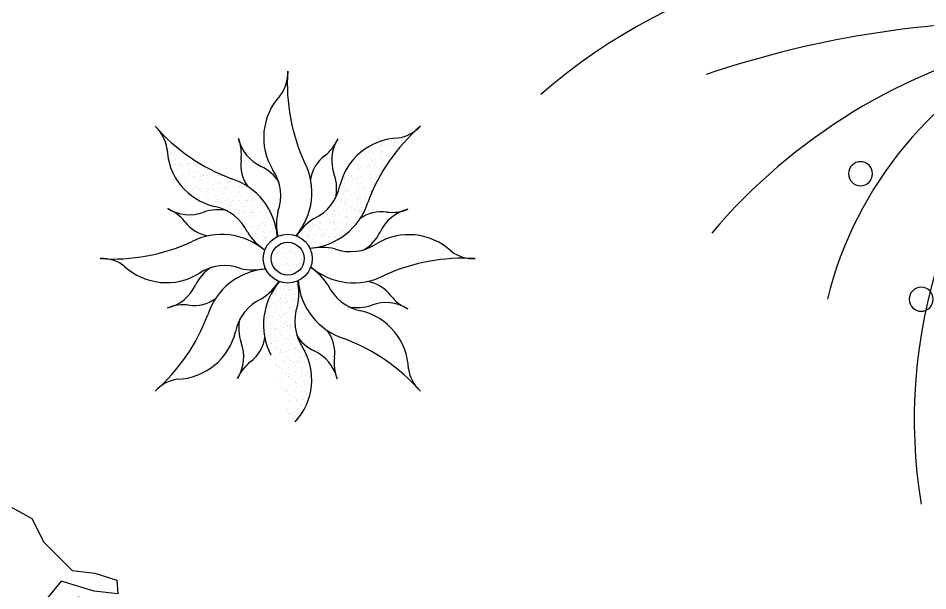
# Model space of a CAD drawing. Header units: millimetres. Extents: x 14385 to 129787, y 107826 to 186798.
# Drawn here: x 34932 to 37766, y 124500 to 126286 of the extents above; entities that cross this region are included whole.
import ezdxf

# ---------------------------------------------------------------- set-up
doc = ezdxf.new("R2010")
doc.units = ezdxf.units.MM
doc.header["$LTSCALE"] = 1000
doc.linetypes.add('M-HIDDEN', pattern=[1.875, 1.25, -0.625])
doc.layers.add('FF-PLANTS', color=86, linetype='Continuous')

# ---------------------------------------------------------------- blocks, each defined once
blk = doc.blocks.new('A$C69376A31')
at = {"color": 0}
for p, q in [((-371.8, 377.5), (-371.8, 377.5)), ((-364.2, 377.7), (-364.2, 377.7)), ((285.2, 374.9), (285.2, 374.9)), ((290.9, 375.4), (290.9, 375.4)), ((291, 371.6), (291, 371.6)), ((303.6, 379.8), (303.6, 379.8)), ((305.2, 372.5), (305.2, 372.5)), ((310.5, 371.6), (310.5, 371.6)), ((320.9, 377.1), (320.9, 377.1)), ((327.2, 372.3), (327.2, 372.3)), ((329, 381.3), (329, 381.3)), ((330.3, 392.7), (330.3, 392.7)), ((330.4, 390.7), (330.4, 390.7)), ((331.2, 373), (331.2, 373)), ((354.4, 389.5), (354.4, 389.5)), ((354.7, 382), (354.7, 382)), ((-375, 353.3), (-375, 353.3)), ((-373, 353.5), (-373, 353.5)), ((-363.5, 352.1), (-363.5, 352.1)), ((-359.4, 344), (-359.4, 344)), ((-355.3, 354.2), (-355.3, 354.2)), ((-354.6, 350.2), (-354.6, 350.2)), ((-350.7, 357.7), (-350.7, 357.7)), ((-347.1, 360), (-347.1, 360)), ((-335, 355.1), (-335, 355.1)), ((-331.3, 355.3), (-331.3, 355.3)), ((234.5, 342.5), (234.5, 342.5)), ((239.5, 342.5), (239.5, 342.5)), ((251.5, 356.3), (251.5, 356.3)), ((251.7, 352.5), (251.7, 352.5)), ((260, 344), (260, 344)), ((265.5, 353.8), (265.5, 353.8)), ((272.2, 366), (272.2, 366)), ((278.5, 361.2), (278.5, 361.2)), ((285.6, 344.7), (285.6, 344.7)), ((288.2, 353.7), (288.2, 353.7)), ((290.7, 350.5), (290.7, 350.5)), ((291.8, 353.9), (291.8, 353.9)), ((304.5, 341.2), (304.5, 341.2)), ((311, 346.1), (311, 346.1)), ((314.9, 347.3), (314.9, 347.3)), ((332.1, 352.8), (332.1, 352.8)), ((332.2, 349), (332.2, 349)), ((334.7, 368.4), (334.7, 368.4)), ((336.9, 364.8), (336.9, 364.8)), ((-362.1, 326.6), (-362.1, 326.6)), ((-357.6, 313.9), (-357.6, 313.9)), ((-354.7, 328.2), (-354.7, 328.2)), ((-353.9, 333.5), (-353.9, 333.5)), ((-353.9, 314.1), (-353.9, 314.1)), ((-336.2, 314.8), (-336.2, 314.8)), ((-332.8, 313.8), (-332.8, 313.8)), ((-329.6, 337.9), (-329.6, 337.9)), ((-328.4, 334.1), (-328.4, 334.1)), ((-323.4, 327.6), (-323.4, 327.6)), ((-318.6, 333.8), (-318.6, 333.8)), ((-316, 315.7), (-316, 315.7)), ((-312.2, 315.9), (-312.2, 315.9)), ((-308.5, 318.2), (-308.5, 318.2)), ((-294.5, 316.7), (-294.5, 316.7)), ((-293.3, 316.1), (-293.3, 316.1)), ((-284.4, 321), (-284.4, 321)), ((-282.7, 317.4), (-282.7, 317.4)), ((-274.3, 317.6), (-274.3, 317.6)), ((203.3, 314.6), (203.3, 314.6)), ((207.1, 318.9), (207.1, 318.9)), ((213.1, 315.8), (213.1, 315.8)), ((213.4, 314.1), (213.4, 314.1)), ((223.1, 335.7), (223.1, 335.7)), ((236.1, 335.2), (236.1, 335.2)), ((245.7, 332.7), (245.7, 332.7)), ((252.4, 334.8), (252.4, 334.8)), ((253.3, 314.6), (253.3, 314.6)), ((255.8, 330), (255.8, 330)), ((262.1, 325.2), (262.1, 325.2)), ((271, 329.4), (271, 329.4)), ((271.8, 317.7), (271.8, 317.7)), ((287.2, 337.4), (287.2, 337.4)), ((292.7, 333.7), (292.7, 333.7)), ((292.9, 330), (292.9, 330)), ((293.6, 312.3), (293.6, 312.3)), ((295.1, 326.2), (295.1, 326.2)), ((310.8, 336.4), (310.8, 336.4)), ((-357.2, 308.3), (-357.2, 308.3)), ((-348.2, 295.3), (-348.2, 295.3)), ((-343.4, 301.5), (-343.4, 301.5)), ((-336.1, 288.5), (-336.1, 288.5)), ((-335.9, 311.3), (-335.9, 311.3)), ((-326.9, 308.6), (-326.9, 308.6)), ((-319.6, 310.2), (-319.6, 310.2)), ((-311.7, 294), (-311.7, 294)), ((-307.5, 285.1), (-307.5, 285.1)), ((-300, 294.9), (-300, 294.9)), ((-291.8, 290.6), (-291.8, 290.6)), ((-287.5, 311.2), (-287.5, 311.2)), ((-287.4, 298.4), (-287.4, 298.4)), ((-284.5, 292.2), (-284.5, 292.2)), ((-263.3, 301.2), (-263.3, 301.2)), ((-258.1, 298.1), (-258.1, 298.1)), ((-251.5, 294.8), (-251.5, 294.8)), ((-246.7, 301), (-246.7, 301)), ((206.2, 290.5), (206.2, 290.5)), ((213.9, 295.5), (213.9, 295.5)), ((214.1, 291.8), (214.1, 291.8)), ((216.5, 307.4), (216.5, 307.4)), ((218.1, 300.1), (218.1, 300.1)), ((223.1, 306.6), (223.1, 306.6)), ((225.9, 311.6), (225.9, 311.6)), ((231.4, 287.2), (231.4, 287.2)), ((239.4, 294.1), (239.4, 294.1)), ((242, 308.8), (242, 308.8)), ((245.7, 289.3), (245.7, 289.3)), ((251.2, 308.3), (251.2, 308.3)), ((253.5, 310.9), (253.5, 310.9)), ((254.3, 293.2), (254.3, 293.2)), ((255.6, 284), (255.6, 284)), ((267.6, 309.6), (267.6, 309.6)), ((269.2, 302.2), (269.2, 302.2)), ((275.4, 305.1), (275.4, 305.1)), ((288.1, 305.2), (288.1, 305.2)), ((293, 311), (293, 311)), ((294.4, 300.4), (294.4, 300.4)), ((294.5, 292), (294.5, 292)), ((298, 302.1), (298, 302.1)), ((-338.5, 274.5), (-338.5, 274.5)), ((-334.8, 274.7), (-334.8, 274.7)), ((-326.2, 283), (-326.2, 283)), ((-324.8, 262.6), (-324.8, 262.6)), ((-324.8, 257.5), (-324.8, 257.5)), ((-317.5, 259.2), (-317.5, 259.2)), ((-317.1, 275.5), (-317.1, 275.5)), ((-315, 268.7), (-315, 268.7)), ((-312.3, 278.9), (-312.3, 278.9)), ((-296.9, 276.4), (-296.9, 276.4)), ((-293.1, 276.5), (-293.1, 276.5)), ((-291.1, 265), (-291.1, 265)), ((-290.5, 274.2), (-290.5, 274.2)), ((-276.3, 262.5), (-276.3, 262.5)), ((-275.4, 277.3), (-275.4, 277.3)), ((-271.5, 268.7), (-271.5, 268.7)), ((-266.3, 278.6), (-266.3, 278.6)), ((-264, 278.5), (-264, 278.5)), ((-256.7, 272.6), (-256.7, 272.6)), ((-255.2, 278.2), (-255.2, 278.2)), ((-251.5, 278.3), (-251.5, 278.3)), ((-249.4, 274.3), (-249.4, 274.3)), ((-245.2, 258.9), (-245.2, 258.9)), ((-242.2, 281.5), (-242.2, 281.5)), ((-233.8, 279.1), (-233.8, 279.1)), ((-228.1, 262.1), (-228.1, 262.1)), ((-223, 280.1), (-223, 280.1)), ((-221.1, 261.7), (-221.1, 261.7)), ((-215.6, 278.4), (-215.6, 278.4)), ((-214.2, 256.3), (-214.2, 256.3)), ((-213.6, 280), (-213.6, 280)), ((-209.8, 280.2), (-209.8, 280.2)), ((-196.6, 267.2), (-196.6, 267.2)), ((-187.9, 262.1), (-187.9, 262.1)), ((-179.6, 262), (-179.6, 262)), ((172.9, 271.6), (172.9, 271.6)), ((174.6, 276.4), (174.6, 276.4)), ((174.7, 272.7), (174.7, 272.7)), ((186.4, 269.4), (186.4, 269.4)), ((190.7, 282.9), (190.7, 282.9)), ((197, 278.1), (197, 278.1)), ((198.5, 272.3), (198.5, 272.3)), ((200.1, 265), (200.1, 265)), ((206.7, 270.6), (206.7, 270.6)), ((211.7, 266.1), (211.7, 266.1)), ((214.9, 274.1), (214.9, 274.1)), ((223, 258.1), (223, 258.1)), ((224, 273.7), (224, 273.7)), ((235.8, 262.9), (235.8, 262.9)), ((249.6, 274.4), (249.6, 274.4)), ((251.2, 267.1), (251.2, 267.1)), ((255.1, 273), (255.1, 273)), ((255.3, 269.2), (255.3, 269.2)), ((255.4, 281.8), (255.4, 281.8)), ((258.4, 259.9), (258.4, 259.9)), ((271.8, 269.3), (271.8, 269.3)), ((275.1, 275.9), (275.1, 275.9)), ((278, 264.5), (278, 264.5)), ((278.2, 281), (278.2, 281)), ((-318, 246.1), (-318, 246.1)), ((-301.1, 230.2), (-301.1, 230.2)), ((-298, 236.1), (-298, 236.1)), ((-296.3, 236.4), (-296.3, 236.4)), ((-293.9, 249), (-293.9, 249)), ((-289.7, 239.5), (-289.7, 239.5)), ((-288.8, 246.2), (-288.8, 246.2)), ((-282.3, 241.2), (-282.3, 241.2)), ((-277.8, 237), (-277.8, 237)), ((-274, 237.1), (-274, 237.1)), ((-272.8, 229.2), (-272.8, 229.2)), ((-269.4, 254.5), (-269.4, 254.5)), ((-256.4, 237.9), (-256.4, 237.9)), ((-256, 247), (-256, 247)), ((-252.9, 229.8), (-252.9, 229.8)), ((-248.3, 234.7), (-248.3, 234.7)), ((-240.4, 246.1), (-240.4, 246.1)), ((-236.1, 238.8), (-236.1, 238.8)), ((-235.6, 252.3), (-235.6, 252.3)), ((-232.4, 239), (-232.4, 239)), ((-224, 239.1), (-224, 239.1)), ((-221.6, 254.6), (-221.6, 254.6)), ((-220.9, 229), (-220.9, 229)), ((-214.7, 239.7), (-214.7, 239.7)), ((-204.4, 229.7), (-204.4, 229.7)), ((-200, 241.9), (-200, 241.9)), ((-199.6, 235.9), (-199.6, 235.9)), ((-194.5, 240.6), (-194.5, 240.6)), ((-192.1, 245.7), (-192.1, 245.7)), ((-190.7, 240.8), (-190.7, 240.8)), ((-186.4, 236.6), (-186.4, 236.6)), ((-179.1, 238.3), (-179.1, 238.3)), ((-175.5, 247.4), (-175.5, 247.4)), ((-173, 241.6), (-173, 241.6)), ((-156.2, 229.3), (-156.2, 229.3)), ((-154.4, 227.7), (-154.4, 227.7)), ((-152.8, 244.1), (-152.8, 244.1)), ((-152.8, 242.4), (-152.8, 242.4)), ((-151.2, 251.8), (-151.2, 251.8)), ((-149.1, 242.6), (-149.1, 242.6)), ((-143.7, 245.6), (-143.7, 245.6)), ((-131.4, 243.4), (-131.4, 243.4)), ((-130.1, 232.1), (-130.1, 232.1)), ((-107.7, 229.2), (-107.7, 229.2)), ((166.6, 248.3), (166.6, 248.3)), ((174.3, 246.9), (174.3, 246.9)), ((175.5, 255), (175.5, 255)), ((176.4, 234.8), (176.4, 234.8)), ((176.6, 231), (176.6, 231)), ((180.5, 237.2), (180.5, 237.2)), ((180.6, 242.1), (180.6, 242.1)), ((182.1, 229.8), (182.1, 229.8)), ((190.3, 234.7), (190.3, 234.7)), ((191.9, 245), (191.9, 245)), ((206, 238.6), (206, 238.6)), ((215.8, 253.9), (215.8, 253.9)), ((215.9, 250.1), (215.9, 250.1)), ((216.1, 241.8), (216.1, 241.8)), ((216.7, 232.4), (216.7, 232.4)), ((229.3, 253.3), (229.3, 253.3)), ((231.6, 239.3), (231.6, 239.3)), ((233.2, 232), (233.2, 232)), ((238.7, 238.8), (238.7, 238.8)), ((239.1, 245.8), (239.1, 245.8)), ((255.4, 233.3), (255.4, 233.3)), ((256.1, 251.5), (256.1, 251.5)), ((257, 231.3), (257, 231.3)), ((257.1, 240.8), (257.1, 240.8)), ((257.1, 227.5), (257.1, 227.5)), ((-296.8, 226.3), (-296.8, 226.3)), ((-265.2, 213.8), (-265.2, 213.8)), ((-260.4, 220), (-260.4, 220)), ((-254.5, 221.5), (-254.5, 221.5)), ((-251.7, 209.4), (-251.7, 209.4)), ((-247.2, 223.2), (-247.2, 223.2)), ((-237.3, 198.5), (-237.3, 198.5)), ((-227.2, 214.9), (-227.2, 214.9)), ((-224.4, 203.6), (-224.4, 203.6)), ((-219.4, 203.5), (-219.4, 203.5)), ((-217, 199.4), (-217, 199.4)), ((-216.9, 213.4), (-216.9, 213.4)), ((-213.3, 199.6), (-213.3, 199.6)), ((-212.1, 205.2), (-212.1, 205.2)), ((-202.9, 219.3), (-202.9, 219.3)), ((-195.6, 200.4), (-195.6, 200.4)), ((-185.7, 211), (-185.7, 211)), ((-181.8, 199.6), (-181.8, 199.6)), ((-178.9, 222.2), (-178.9, 222.2)), ((-175.4, 201.2), (-175.4, 201.2)), ((-171.6, 201.4), (-171.6, 201.4)), ((-168.5, 213.3), (-168.5, 213.3)), ((-163.7, 219.5), (-163.7, 219.5)), ((-157.8, 202.4), (-157.8, 202.4)), ((-154, 202.2), (-154, 202.2)), ((-151.3, 218.6), (-151.3, 218.6)), ((-144, 220.3), (-144, 220.3)), ((-133.7, 203.1), (-133.7, 203.1)), ((-133.3, 207.9), (-133.3, 207.9)), ((-130, 203.2), (-130, 203.2)), ((-127.7, 203.1), (-127.7, 203.1)), ((-120.2, 212.9), (-120.2, 212.9)), ((-117.6, 226.1), (-117.6, 226.1)), ((-116.2, 200.7), (-116.2, 200.7)), ((-112.3, 204), (-112.3, 204)), ((-109, 212.3), (-109, 212.3)), ((-108.9, 202.3), (-108.9, 202.3)), ((-92.1, 204.9), (-92.1, 204.9)), ((-88.3, 205), (-88.3, 205)), ((152.4, 202.8), (152.4, 202.8)), ((157.9, 211), (157.9, 211)), ((162.5, 202), (162.5, 202)), ((164.2, 206.2), (164.2, 206.2)), ((172.1, 223.9), (172.1, 223.9)), ((174, 198.7), (174, 198.7)), ((176.5, 199.6), (176.5, 199.6)), ((177.3, 213.4), (177.3, 213.4)), ((188, 203.5), (188, 203.5)), ((196.3, 220.7), (196.3, 220.7)), ((206.7, 222.2), (206.7, 222.2)), ((212.9, 217.4), (212.9, 217.4)), ((213.6, 204.2), (213.6, 204.2)), ((217.6, 212.2), (217.6, 212.2)), ((217.8, 208.5), (217.8, 208.5)), ((218.9, 217.7), (218.9, 217.7)), ((222.7, 209.9), (222.7, 209.9)), ((239.1, 205.6), (239.1, 205.6)), ((244.2, 214.4), (244.2, 214.4)), ((-258.7, 197.6), (-258.7, 197.6)), ((-255, 197.8), (-255, 197.8)), ((-253.8, 195.9), (-253.8, 195.9)), ((-230.6, 189.6), (-230.6, 189.6)), ((-229.2, 197.4), (-229.2, 197.4)), ((-206.1, 195.2), (-206.1, 195.2)), ((-193.2, 181), (-193.2, 181)), ((-188.5, 187.2), (-188.5, 187.2)), ((-185, 175.4), (-185, 175.4)), ((-184.3, 185.6), (-184.3, 185.6)), ((-181, 197), (-181, 197)), ((-177, 187.2), (-177, 187.2)), ((-160.7, 179.8), (-160.7, 179.8)), ((-152.5, 170.8), (-152.5, 170.8)), ((-150.6, 193), (-150.6, 193)), ((-145, 180.6), (-145, 180.6)), ((-136.7, 182.6), (-136.7, 182.6)), ((-132.5, 196.9), (-132.5, 196.9)), ((-115.5, 175), (-115.5, 175)), ((-112.2, 188.1), (-112.2, 188.1)), ((-96.5, 180.5), (-96.5, 180.5)), ((-91.8, 186.7), (-91.8, 186.7)), ((-87.9, 192.5), (-87.9, 192.5)), ((-84.3, 196.5), (-84.3, 196.5)), ((-81.1, 182.7), (-81.1, 182.7)), ((-73.7, 184.3), (-73.7, 184.3)), ((-66.8, 172.8), (-66.8, 172.8)), ((138.8, 174), (138.8, 174)), ((139, 170.3), (139, 170.3)), ((141.6, 175), (141.6, 175)), ((147.8, 170.2), (147.8, 170.2)), ((156.8, 178.5), (156.8, 178.5)), ((164.1, 194.7), (164.1, 194.7)), ((178.2, 193.1), (178.2, 193.1)), ((178.4, 189.4), (178.4, 189.4)), ((179.1, 171.7), (179.1, 171.7)), ((179.4, 175.5), (179.4, 175.5)), ((190.3, 186.2), (190.3, 186.2)), ((196.5, 181.4), (196.5, 181.4)), ((199.1, 196.6), (199.1, 196.6)), ((204.6, 172.2), (204.6, 172.2)), ((206.3, 173.9), (206.3, 173.9)), ((215.2, 196.9), (215.2, 196.9)), ((218.5, 190.8), (218.5, 190.8)), ((219.4, 170.5), (219.4, 170.5)), ((221.1, 170.5), (221.1, 170.5)), ((224.4, 193.3), (224.4, 193.3)), ((239, 197.4), (239, 197.4)), ((-157.3, 164.6), (-157.3, 164.6)), ((-156.3, 161.9), (-156.3, 161.9)), ((-152.6, 162), (-152.6, 162)), ((-149.2, 167.6), (-149.2, 167.6)), ((-141.8, 169.2), (-141.8, 169.2)), ((-139.6, 160), (-139.6, 160)), ((-134.9, 162.8), (-134.9, 162.8)), ((-121.3, 148.2), (-121.3, 148.2)), ((-116.5, 154.4), (-116.5, 154.4)), ((-115.5, 162.9), (-115.5, 162.9)), ((-114.6, 163.7), (-114.6, 163.7)), ((-114, 149.6), (-114, 149.6)), ((-110.9, 163.9), (-110.9, 163.9)), ((-109.1, 164.2), (-109.1, 164.2)), ((-106.7, 151.2), (-106.7, 151.2)), ((-94.4, 143.1), (-94.4, 143.1)), ((-93.2, 164.6), (-93.2, 164.6)), ((-91.1, 168.4), (-91.1, 168.4)), ((-80.3, 157), (-80.3, 157)), ((-73.1, 147.8), (-73.1, 147.8)), ((-73, 165.5), (-73, 165.5)), ((-70, 148.6), (-70, 148.6)), ((-69.2, 165.7), (-69.2, 165.7)), ((-60.6, 164.1), (-60.6, 164.1)), ((99.6, 151.2), (99.6, 151.2)), ((108.9, 151.6), (108.9, 151.6)), ((137, 157.4), (137, 157.4)), ((139.8, 152.6), (139.8, 152.6)), ((144.5, 166.9), (144.5, 166.9)), ((146.2, 159.6), (146.2, 159.6)), ((157.6, 162.8), (157.6, 162.8)), ((159.6, 154.4), (159.6, 154.4)), ((170, 168.3), (170, 168.3)), ((173.9, 150.2), (173.9, 150.2)), ((180, 151.5), (180, 151.5)), ((180.1, 145.4), (180.1, 145.4)), ((180.2, 147.7), (180.2, 147.7)), ((184.9, 151.1), (184.9, 151.1)), ((195.6, 169.1), (195.6, 169.1)), ((197.2, 161.7), (197.2, 161.7)), ((209, 147.9), (209, 147.9)), ((219.6, 166.8), (219.6, 166.8)), ((220.3, 149.1), (220.3, 149.1)), ((222.6, 161.4), (222.6, 161.4)), ((228.8, 169), (228.8, 169)), ((-133.8, 131.9), (-133.8, 131.9)), ((-133.5, 122.7), (-133.5, 122.7)), ((-121.7, 116.1), (-121.7, 116.1)), ((-118.5, 140.2), (-118.5, 140.2)), ((-115.8, 123.4), (-115.8, 123.4)), ((-113.3, 123.9), (-113.3, 123.9)), ((-97.9, 115.5), (-97.9, 115.5)), ((-97.4, 120.5), (-97.4, 120.5)), ((-95.6, 124.3), (-95.6, 124.3)), ((-91.8, 124.5), (-91.8, 124.5)), ((-85.4, 131.8), (-85.4, 131.8)), ((-80.6, 138), (-80.6, 138)), ((-78.9, 131.6), (-78.9, 131.6)), ((-74.1, 125.3), (-74.1, 125.3)), ((-73.3, 123.3), (-73.3, 123.3)), ((-71.6, 133.2), (-71.6, 133.2)), ((-53.9, 126.1), (-53.9, 126.1)), ((-50.1, 126.3), (-50.1, 126.3)), ((-49.4, 115.4), (-49.4, 115.4)), ((-48.9, 128.8), (-48.9, 128.8)), ((-44.6, 121.6), (-44.6, 121.6)), ((-43.8, 113.6), (-43.8, 113.6)), ((48, 121.7), (48, 121.7)), ((49.8, 128.9), (49.8, 128.9)), ((60.1, 135.9), (60.1, 135.9)), ((60.3, 132.1), (60.3, 132.1)), ((61, 114.4), (61, 114.4)), ((73.3, 118.3), (73.3, 118.3)), ((75.4, 129.6), (75.4, 129.6)), ((76.5, 127.9), (76.5, 127.9)), ((77.1, 122.3), (77.1, 122.3)), ((82.7, 123.1), (82.7, 123.1)), ((92.5, 115.6), (92.5, 115.6)), ((93, 139.4), (93, 139.4)), ((97.4, 115.2), (97.4, 115.2)), ((100.4, 133.5), (100.4, 133.5)), ((100.9, 131.1), (100.9, 131.1)), ((117.2, 136.3), (117.2, 136.3)), ((125.2, 139.1), (125.2, 139.1)), ((126.5, 131.8), (126.5, 131.8)), ((128.2, 124.5), (128.2, 124.5)), ((131.4, 134.3), (131.4, 134.3)), ((139.8, 133.3), (139.8, 133.3)), ((140.7, 132.4), (140.7, 132.4)), ((140.8, 128.6), (140.8, 128.6)), ((141.2, 126.8), (141.2, 126.8)), ((152, 133.2), (152, 133.2)), ((157.5, 114.3), (157.5, 114.3)), ((165.1, 130), (165.1, 130)), ((177.6, 133.9), (177.6, 133.9)), ((179.2, 126.6), (179.2, 126.6)), ((181, 130), (181, 130)), ((189.3, 126.8), (189.3, 126.8)), ((189.9, 138), (189.9, 138)), ((203.1, 135.4), (203.1, 135.4)), ((206.2, 125.5), (206.2, 125.5)), ((-111.9, 98.5), (-111.9, 98.5)), ((-110.2, 99.5), (-110.2, 99.5)), ((-105.4, 105.7), (-105.4, 105.7)), ((-104.6, 100.1), (-104.6, 100.1)), ((-100.6, 96.3), (-100.6, 96.3)), ((-78.2, 106), (-78.2, 106)), ((-76.3, 100.7), (-76.3, 100.7)), ((-72.7, 85.1), (-72.7, 85.1)), ((-69.4, 89.3), (-69.4, 89.3)), ((-61.9, 99.1), (-61.9, 99.1)), ((-55, 85.9), (-55, 85.9)), ((-52.2, 103.5), (-52.2, 103.5)), ((-43.1, 88), (-43.1, 88)), ((28.2, 100.6), (28.2, 100.6)), ((31.8, 93.8), (31.8, 93.8)), ((34, 112), (34, 112)), ((43.8, 104.5), (43.8, 104.5)), ((53.5, 97.2), (53.5, 97.2)), ((57.5, 94.5), (57.5, 94.5)), ((59.1, 87.2), (59.1, 87.2)), ((60.1, 92), (60.1, 92)), ((61.9, 94.2), (61.9, 94.2)), ((62.1, 90.5), (62.1, 90.5)), ((66.3, 87.2), (66.3, 87.2)), ((77.7, 94.1), (77.7, 94.1)), ((82.9, 95.9), (82.9, 95.9)), ((100.3, 91.1), (100.3, 91.1)), ((101.3, 113.3), (101.3, 113.3)), ((101.4, 109.5), (101.4, 109.5)), ((102.2, 91.9), (102.2, 91.9)), ((108.5, 96.6), (108.5, 96.6)), ((108.8, 103.1), (108.8, 103.1)), ((110.2, 89.3), (110.2, 89.3)), ((115, 98.3), (115, 98.3)), ((120.1, 112.2), (120.1, 112.2)), ((124.8, 90.8), (124.8, 90.8)), ((125.6, 87.7), (125.6, 87.7)), ((134, 98.1), (134, 98.1)), ((141.6, 111), (141.6, 111)), ((142.5, 90.7), (142.5, 90.7)), ((142.6, 87), (142.6, 87)), ((145.3, 108.9), (145.3, 108.9)), ((159.6, 98.8), (159.6, 98.8)), ((161.2, 91.5), (161.2, 91.5)), ((163.7, 109.5), (163.7, 109.5)), ((169.5, 105.7), (169.5, 105.7)), ((173.5, 102), (173.5, 102)), ((181.9, 109.8), (181.9, 109.8)), ((182, 106.1), (182, 106.1)), ((-118.1, 83.1), (-118.1, 83.1)), ((-114.4, 83.3), (-114.4, 83.3)), ((-111.2, 72.9), (-111.2, 72.9)), ((-103.9, 71), (-103.9, 71)), ((-96.7, 84.1), (-96.7, 84.1)), ((-94.2, 57), (-94.2, 57)), ((-86.7, 66.8), (-86.7, 66.8)), ((-79.5, 76.5), (-79.5, 76.5)), ((-76.7, 80.5), (-76.7, 80.5)), ((-76.5, 84.9), (-76.5, 84.9)), ((-74.2, 83.1), (-74.2, 83.1)), ((-69.4, 82.1), (-69.4, 82.1)), ((-55.2, 80.9), (-55.2, 80.9)), ((-18, 59.1), (-18, 59.1)), ((-7.7, 62.4), (-7.7, 62.4)), ((28.7, 59.2), (28.7, 59.2)), ((57.9, 72.9), (57.9, 72.9)), ((62.8, 72.8), (62.8, 72.8)), ((64.9, 60.8), (64.9, 60.8)), ((76.1, 79.7), (76.1, 79.7)), ((80.5, 70), (80.5, 70)), ((90.5, 61.5), (90.5, 61.5)), ((92.4, 67.2), (92.4, 67.2)), ((98.6, 62.4), (98.6, 62.4)), ((103.1, 71.6), (103.1, 71.6)), ((103.3, 67.9), (103.3, 67.9)), ((105.8, 66.6), (105.8, 66.6)), ((141.1, 78.3), (141.1, 78.3)), ((149.7, 84.6), (149.7, 84.6)), ((-82.8, 51.3), (-82.8, 51.3)), ((-76, 54.9), (-76, 54.9)), ((-42, 33.3), (-42, 33.3)), ((-37.9, 35.6), (-37.9, 35.6)), ((-35.6, 41.1), (-35.6, 41.1)), ((-35.1, 33), (-35.1, 33)), ((-35, 40.1), (-35, 40.1)), ((-28.7, 36), (-28.7, 36)), ((-21.6, 36), (-21.6, 36)), ((-15.4, 56.6), (-15.4, 56.6)), ((-13.8, 37), (-13.8, 37)), ((-1.6, 38.6), (-1.6, 38.6)), ((4.9, 42.6), (4.9, 42.6)), ((7.2, 48.7), (7.2, 48.7)), ((10, 46.2), (10, 46.2)), ((11.7, 40.2), (11.7, 40.2)), ((18, 36.1), (18, 36.1)), ((18.7, 41.3), (18.7, 41.3)), ((23, 56.4), (23, 56.4)), ((23, 34.2), (23, 34.2)), ((26.5, 42.3), (26.5, 42.3)), ((38.7, 43.9), (38.7, 43.9)), ((-52.6, 21.5), (-52.6, 21.5)), ((-34.7, 12.2), (-34.7, 12.2)), ((-22.9, 2.5), (-22.9, 2.5)), ((-22.1, 21.1), (-22.1, 21.1)), ((-14.4, 27.7), (-14.4, 27.7)), ((-7.2, 7.4), (-7.2, 7.4)), ((-5.9, 21.5), (-5.9, 21.5)), ((-4.4, 4.9), (-4.4, 4.9)), ((0, 0), (0, 0)), ((5.8, 13.7), (5.8, 13.7)), ((12.2, 1.6), (12.2, 1.6)), ((23.8, 2.6), (23.8, 2.6)), ((23.9, 27.5), (23.9, 27.5)), ((32.6, 4.3), (32.6, 4.3)), ((37.9, 20.6), (37.9, 20.6)), ((40.4, 5.3), (40.4, 5.3)), ((40.7, 18), (40.7, 18)), ((40.8, 21.6), (40.8, 21.6)), ((45.1, 14.2), (45.1, 14.2)), ((-40.4, -5.3), (-40.4, -5.3)), ((-33.7, -16.7), (-33.7, -16.7)), ((-28.2, -3.7), (-28.2, -3.7)), ((-16.6, -1.5), (-16.6, -1.5)), ((-13.5, -1.2), (-13.5, -1.2)), ((-7.8, -1), (-7.8, -1)), ((6.2, -16), (6.2, -16)), ((6.8, -15.2), (6.8, -15.2)), ((8.7, -7.1), (8.7, -7.1)), ((23.6, -20.8), (23.6, -20.8)), ((24.9, -1.4), (24.9, -1.4)), ((30.1, -1.4), (30.1, -1.4)), ((-21.8, -56), (-21.8, -56)), ((24.9, -55.9), (24.9, -55.9)), ((-44.6, -80.9), (-44.6, -80.9)), ((-39.5, -74.6), (-39.5, -74.6)), ((-36.7, -79.9), (-36.7, -79.9)), ((-26.4, -73.5), (-26.4, -73.5)), ((-16.4, -77.2), (-16.4, -77.2)), ((-11.9, -63), (-11.9, -63)), ((-8.3, -59.6), (-8.3, -59.6)), ((-4.2, -75.6), (-4.2, -75.6)), ((0.9, -70.5), (0.9, -70.5)), ((1.1, -74.9), (1.1, -74.9)), ((3.6, -74.6), (3.6, -74.6)), ((3.9, -77.5), (3.9, -77.5)), ((7.3, -74.5), (7.3, -74.5)), ((12, -73.7), (12, -73.7)), ((24, -71.9), (24, -71.9)), ((32.2, -58.1), (32.2, -58.1)), ((36.2, -70.3), (36.2, -70.3)), ((-46.6, -89), (-46.6, -89)), ((-43.9, -88.1), (-43.9, -88.1)), ((-41.2, -90.6), (-41.2, -90.6)), ((-33.7, -108.1), (-33.7, -108.1)), ((-27.3, -112.2), (-27.3, -112.2)), ((-26.3, -104.3), (-26.3, -104.3)), ((-25.4, -102.4), (-25.4, -102.4)), ((-9.7, -93.5), (-9.7, -93.5)), ((-7.4, -88.5), (-7.4, -88.5)), ((9.7, -112.6), (9.7, -112.6)), ((12.9, -102.6), (12.9, -102.6)), ((13, -108), (13, -108)), ((17.5, -111.6), (17.5, -111.6)), ((18.8, -91.1), (18.8, -91.1)), ((19.4, -112.1), (19.4, -112.1)), ((31.9, -103.1), (31.9, -103.1)), ((33.2, -87), (33.2, -87)), ((34.7, -105.6), (34.7, -105.6)), ((37, -93.4), (37, -93.4)), ((-65, -132.7), (-65, -132.7)), ((-63.3, -122.2), (-63.3, -122.2)), ((-58.3, -129.4), (-58.3, -129.4)), ((-55.5, -132), (-55.5, -132)), ((-45.7, -117.9), (-45.7, -117.9)), ((-44.3, -131.2), (-44.3, -131.2)), ((-42.9, -119.5), (-42.9, -119.5)), ((-30.7, -117.9), (-30.7, -117.9)), ((-24.5, -131.3), (-24.5, -131.3)), ((-22.9, -116.9), (-22.9, -116.9)), ((-13.2, -116.3), (-13.2, -116.3)), ((-10.4, -118.8), (-10.4, -118.8)), ((-6.4, -117.4), (-6.4, -117.4)), ((-2.5, -114.2), (-2.5, -114.2)), ((2.4, -131.1), (2.4, -131.1)), ((4.5, -132.5), (4.5, -132.5)), ((13.9, -131.5), (13.9, -131.5)), ((-69.5, -161.9), (-69.5, -161.9)), ((-68.3, -145.8), (-68.3, -145.8)), ((-64.1, -161.6), (-64.1, -161.6)), ((-61.9, -149.8), (-61.9, -149.8)), ((-57.3, -160.3), (-57.3, -160.3)), ((-49.5, -159.2), (-49.5, -159.2)), ((-44.7, -146.8), (-44.7, -146.8)), ((-40.6, -145.6), (-40.6, -145.6)), ((-32.2, -168.7), (-32.2, -168.7)), ((-29.1, -156.5), (-29.1, -156.5)), ((-27.5, -157.6), (-27.5, -157.6)), ((-24.8, -160.1), (-24.8, -160.1)), ((-23.6, -160.2), (-23.6, -160.2)), ((-21.6, -145.7), (-21.6, -145.7)), ((-16.9, -154.9), (-16.9, -154.9)), ((-15.2, -149.7), (-15.2, -149.7)), ((-9.1, -153.9), (-9.1, -153.9)), ((-5.5, -146.3), (-5.5, -146.3)), ((11.3, -151.2), (11.3, -151.2)), ((17.5, -144.4), (17.5, -144.4)), ((-72.6, -170.8), (-72.6, -170.8)), ((-69.9, -173.3), (-69.9, -173.3)), ((-63.1, -190.5), (-63.1, -190.5)), ((-56.2, -183.3), (-56.2, -183.3)), ((-54.9, -187), (-54.9, -187)), ((-49.8, -187.4), (-49.8, -187.4)), ((-43.8, -175.7), (-43.8, -175.7)), ((-43.4, -197.3), (-43.4, -197.3)), ((-35.6, -196.2), (-35.6, -196.2)), ((-22.6, -189.1), (-22.6, -189.1)), ((-15.3, -193.6), (-15.3, -193.6)), ((-9.9, -173.8), (-9.9, -173.8)), ((-9.4, -183.2), (-9.4, -183.2)), ((-4.5, -175.2), (-4.5, -175.2)), ((-3.1, -187.3), (-3.1, -187.3)), ((-3.1, -192), (-3.1, -192)), ((3.2, -185.8), (3.2, -185.8)), ((4.7, -190.9), (4.7, -190.9)), ((6, -188.3), (6, -188.3)), ((-76, -201.6), (-76, -201.6)), ((-66.8, -206.4), (-66.8, -206.4)), ((-62.2, -219.4), (-62.2, -219.4)), ((-55.6, -198.9), (-55.6, -198.9)), ((-44, -220.9), (-44, -220.9)), ((-42.8, -204.6), (-42.8, -204.6)), ((-41.9, -198.9), (-41.9, -198.9)), ((-39.1, -201.5), (-39.1, -201.5)), ((-37.7, -224.9), (-37.7, -224.9)), ((-24.2, -215.1), (-24.2, -215.1)), ((-21.7, -218), (-21.7, -218)), ((-20.1, -206.3), (-20.1, -206.3)), ((-3.6, -204.1), (-3.6, -204.1)), ((2.7, -220.8), (2.7, -220.8)), ((9, -224.8), (9, -224.8)), ((16.7, -218.2), (16.7, -218.2)), ((-69.3, -228.3), (-69.3, -228.3)), ((-62.2, -238.6), (-62.2, -238.6)), ((-61.2, -248.4), (-61.2, -248.4)), ((-56.2, -240.3), (-56.2, -240.3)), ((-54.7, -243.9), (-54.7, -243.9)), ((-53.5, -242.8), (-53.5, -242.8)), ((-41.9, -233.5), (-41.9, -233.5)), ((-41.8, -235.9), (-41.8, -235.9)), ((-29.6, -234.3), (-29.6, -234.3)), ((-21.8, -233.3), (-21.8, -233.3)), ((-20.7, -246.9), (-20.7, -246.9)), ((-11.2, -227.1), (-11.2, -227.1)), ((-8.4, -229.6), (-8.4, -229.6)), ((-8, -243.9), (-8, -243.9)), ((-2.6, -233), (-2.6, -233)), ((-1.4, -230.6), (-1.4, -230.6)), ((6.5, -243.3), (6.5, -243.3)), ((10.8, -229), (10.8, -229)), ((17.7, -247.1), (17.7, -247.1)), ((18.6, -227.9), (18.6, -227.9)), ((-48.3, -275.6), (-48.3, -275.6)), ((-42.6, -281.5), (-42.6, -281.5)), ((-40.9, -262.4), (-40.9, -262.4)), ((-38.5, -256.5), (-38.5, -256.5)), ((-31.9, -258.5), (-31.9, -258.5)), ((-28, -272.9), (-28, -272.9)), ((-25.6, -262.5), (-25.6, -262.5)), ((-25.5, -268.4), (-25.5, -268.4)), ((-22.7, -271), (-22.7, -271)), ((-19.8, -275.8), (-19.8, -275.8)), ((-15.8, -271.3), (-15.8, -271.3)), ((-8, -270.3), (-8, -270.3)), ((-1.7, -261.9), (-1.7, -261.9)), ((4.1, -281.4), (4.1, -281.4)), ((12.4, -267.6), (12.4, -267.6)), ((14.8, -258.4), (14.8, -258.4)), ((18.6, -276), (18.6, -276)), ((19.6, -255.3), (19.6, -255.3)), ((21.1, -262.4), (21.1, -262.4)), ((22.4, -257.8), (22.4, -257.8)), ((24.6, -266), (24.6, -266)), ((32.4, -265), (32.4, -265)), ((37.3, -271.5), (37.3, -271.5)), ((38.8, -260.5), (38.8, -260.5)), ((50.3, -283.5), (50.3, -283.5)), ((50.8, -281.3), (50.8, -281.3)), ((-40, -291.3), (-40, -291.3)), ((-39.8, -309.8), (-39.8, -309.8)), ((-19.8, -296), (-19.8, -296)), ((-18.8, -304.7), (-18.8, -304.7)), ((-14.1, -309.9), (-14.1, -309.9)), ((-13.5, -300), (-13.5, -300)), ((-7.8, -284.7), (-7.8, -284.7)), ((-2, -308.3), (-2, -308.3)), ((-0.7, -290.8), (-0.7, -290.8)), ((5.2, -296.6), (5.2, -296.6)), ((5.9, -307.3), (5.9, -307.3)), ((8, -299.2), (8, -299.2)), ((19.5, -304.9), (19.5, -304.9)), ((26.2, -304.6), (26.2, -304.6)), ((26.9, -295.9), (26.9, -295.9)), ((33.2, -300), (33.2, -300)), ((38.4, -303), (38.4, -303)), ((39.8, -289.4), (39.8, -289.4)), ((46.2, -302), (46.2, -302)), ((53.1, -286), (53.1, -286)), ((-37.1, -312.3), (-37.1, -312.3)), ((-34.5, -312.6), (-34.5, -312.6)), ((-30.5, -319.1), (-30.5, -319.1)), ((-22.2, -326), (-22.2, -326)), ((-17.9, -333.6), (-17.9, -333.6)), ((-9.1, -338), (-9.1, -338)), ((-7.7, -333.6), (-7.7, -333.6)), ((-1.4, -337.6), (-1.4, -337.6)), ((0.2, -319.7), (0.2, -319.7)), ((16.2, -319), (16.2, -319)), ((20.5, -333.8), (20.5, -333.8)), ((22.9, -312.8), (22.9, -312.8)), ((36, -324.8), (36, -324.8)), ((38.8, -327.3), (38.8, -327.3)), ((39, -333.5), (39, -333.5)), ((40.7, -318.3), (40.7, -318.3)), ((45.3, -337.5), (45.3, -337.5)), ((52.3, -340), (52.3, -340)), ((59.8, -333.3), (59.8, -333.3)), ((60.1, -339), (60.1, -339)), ((-28.5, -350.7), (-28.5, -350.7)), ((-20.7, -349.6), (-20.7, -349.6)), ((-18.4, -356.6), (-18.4, -356.6)), ((-16.9, -362.5), (-16.9, -362.5)), ((-6.3, -340.5), (-6.3, -340.5)), ((-0.3, -346.9), (-0.3, -346.9)), ((1.2, -348.6), (1.2, -348.6)), ((8.6, -354.2), (8.6, -354.2)), ((11.9, -345.3), (11.9, -345.3)), ((19.7, -344.3), (19.7, -344.3)), ((21.4, -362.7), (21.4, -362.7)), ((21.6, -366.1), (21.6, -366.1)), ((28.4, -356.5), (28.4, -356.5)), ((40.1, -341.6), (40.1, -341.6)), ((41.7, -347.2), (41.7, -347.2)), ((53.7, -341), (53.7, -341)), ((60.7, -362.2), (60.7, -362.2)), ((-20.7, -381.8), (-20.7, -381.8)), ((-16, -391.4), (-16, -391.4)), ((-14.7, -387.7), (-14.7, -387.7)), ((-6.9, -386.6), (-6.9, -386.6)), ((-6.2, -394.2), (-6.2, -394.2)), ((-5.8, -395.5), (-5.8, -395.5)), ((2.1, -377.5), (2.1, -377.5)), ((4.4, -371.1), (4.4, -371.1)), ((10.7, -375.2), (10.7, -375.2)), ((13.5, -384), (13.5, -384)), ((22.4, -391.6), (22.4, -391.6)), ((24.4, -368.7), (24.4, -368.7)), ((25.7, -382.4), (25.7, -382.4)), ((33.5, -381.3), (33.5, -381.3)), ((39.3, -382.3), (39.3, -382.3)), ((40.5, -394.1), (40.5, -394.1)), ((42.6, -376.1), (42.6, -376.1)), ((51.1, -371.1), (51.1, -371.1)), ((52.4, -394.3), (52.4, -394.3)), ((53.9, -378.6), (53.9, -378.6)), ((55.2, -396.8), (55.2, -396.8)), ((57.5, -375.1), (57.5, -375.1)), ((-0.8, -424.7), (-0.8, -424.7)), ((3, -406.4), (3, -406.4)), ((7, -423.7), (7, -423.7)), ((7.3, -407.5), (7.3, -407.5)), ((10.1, -410), (10.1, -410)), ((16.5, -408.7), (16.5, -408.7)), ((22.9, -412.7), (22.9, -412.7)), ((23.3, -420.5), (23.3, -420.5)), ((25, -423.7), (25, -423.7)), ((27.3, -421), (27.3, -421)), ((39.5, -419.4), (39.5, -419.4)), ((43.6, -405), (43.6, -405)), ((47.3, -418.3), (47.3, -418.3)), ((-7.1, -448.8), (-7.1, -448.8)), ((-4.3, -451.3), (-4.3, -451.3)), ((4, -435.3), (4, -435.3)), ((5.9, -431.8), (5.9, -431.8)), ((24.3, -449.4), (24.3, -449.4)), ((28.7, -446.3), (28.7, -446.3)), ((35, -450.3), (35, -450.3)), ((38, -435.6), (38, -435.6)), ((40.8, -438.2), (40.8, -438.2)), ((44.5, -433.9), (44.5, -433.9)), ((0.8, -463.3), (0.8, -463.3)), ((4.9, -464.2), (4.9, -464.2)), ((10.6, -465), (10.6, -465)), ((13, -461.7), (13, -461.7)), ((18, -469.3), (18, -469.3)), ((20.8, -460.7), (20.8, -460.7)), ((23.7, -477), (23.7, -477)), ((25.2, -478.3), (25.2, -478.3)), ((0.4, -487.9), (0.4, -487.9)), ((5.9, -493.1), (5.9, -493.1))]:
    blk.add_line(p, q, dxfattribs=at)
at = {"color": 8}
for radius in [76.3, 51.3]:
    blk.add_circle((-2.6, 20.4), radius, dxfattribs=at)
for centre, radius, start, end in [((-120.5, 599.7), 117.9, 323.5172, 2.5148), ((588.1, 567), 592, 176.3291, 204.5958), ((115.4, 398), 192.9, 136.9953, 211.7296), ((28.6, 824.6), 592, 221.3291, 249.5958), ((-495.6, 346.7), 117.9, 8.5172, 47.5148), ((801.6, -10.9), 592, 131.3291, 159.5958), ((323.7, 513.4), 117.9, 278.5172, 317.5148), ((-278.3, 346.1), 131.3, 352.3444, 21.9769), ((-32.2, 424.3), 127.7, 193.1577, 245.4931), ((32.8, 445.6), 131.3, 307.3444, 336.9769), ((262.1, 326.9), 127.7, 148.1577, 200.4931), ((347.9, 203.9), 192.9, 91.9953, 166.7296), ((-186.2, 370.9), 192.9, 181.9953, 256.7296), ((181.8, 250.2), 114.5, 127.3444, 171.5018), ((-34.7, 313.3), 114.5, 172.3444, 216.5018), ((-133.4, 226.3), 206.1, 319.417, 27.2405), ((-143.1, 187.9), 133.4, 31.7241, 64.2445), ((-169.1, 216.5), 144.6, 340.0217, 33.629), ((-240.6, 73.5), 206.1, 4.417, 72.2405), ((16.5, 238.2), 133.4, 346.7241, 19.2445), ((18.3, 276.7), 144.6, 295.0217, 348.629), ((-427.8, 55.8), 131.3, 37.3444, 66.9769), ((-309.1, 285.1), 127.7, 238.1577, 290.4931), ((-220.4, 39.5), 133.4, 76.7241, 109.2445), ((-259, 41.4), 144.6, 25.0217, 78.629), ((50.5, 258.4), 206.1, 274.417, 342.2405), ((401.2, 49.9), 127.7, 103.1577, 155.4931), ((323, 296), 131.3, 262.3444, 291.9769), ((142.4, 127.1), 180, 167.1552, 191.8679), ((175.3, -6.7), 180, 122.1552, 146.8679), ((290.3, 52.4), 114.5, 82.3444, 126.5018), ((-232.4, 204.9), 114.5, 217.3444, 261.5018), ((-208.5, -110.3), 206.1, 49.417, 117.2405), ((24.5, 198.4), 180, 212.1552, 236.8679), ((164.9, 160.9), 133.4, 301.7241, 334.2445), ((375, -97.7), 192.9, 46.9953, 121.7296), ((-549.2, 611.2), 592, 266.3291, 294.5958), ((193.5, 186.8), 144.6, 250.0217, 303.629), ((104, -124.6), 180, 77.1552, 101.8679), ((576.7, 138.2), 117.9, 233.5172, 272.5148), ((-582, -97.4), 117.9, 53.5172, 92.5148), ((543.9, -570.4), 592, 86.3291, 114.5958), ((-380.3, 138.4), 192.9, 226.9953, 301.7296), ((-170.2, -120.1), 133.4, 121.7241, 154.2445), ((-198.7, -146), 144.6, 70.0217, 123.629), ((-55.8, -217.6), 206.1, 94.417, 162.2405), ((-109.3, 165.4), 180, 257.1552, 281.8679), ((-29.8, -157.6), 180, 32.1552, 56.8679), ((203.2, 151.1), 206.1, 229.417, 297.2405), ((-180.6, 47.5), 180, 302.1552, 326.8679), ((128.1, -185.5), 206.1, 139.417, 207.2405), ((-147.7, -86.3), 180, 347.1552, 11.8679), ((235.4, -32.8), 206.1, 184.417, 252.2405), ((227.2, -164.1), 114.5, 37.3444, 81.5018), ((-406.5, -9.1), 127.7, 283.1577, 335.4931), ((253.7, -0.6), 144.6, 205.0217, 258.629), ((-295.6, -11.7), 114.5, 262.3444, 306.5018), ((-23.6, -236), 144.6, 115.0217, 168.629), ((422.5, -15), 131.3, 217.3444, 246.9769), ((-328.3, -255.2), 131.3, 82.3444, 111.9769), ((163.8, -175.7), 144.6, 160.0217, 213.629), ((215.2, 1.2), 133.4, 256.7241, 289.2445), ((303.8, -244.3), 127.7, 58.1577, 110.4931), ((-806.9, 51.6), 592, 311.3291, 339.5958), ((-21.8, -197.4), 133.4, 166.7241, 199.2445), ((180.9, -330.1), 192.9, 1.9953, 76.7296), ((-353.2, -163.2), 192.9, 271.9953, 346.7296), ((-187.1, -209.4), 114.5, 307.3444, 351.5018), ((137.8, -147.2), 133.4, 211.7241, 244.2445), ((29.4, -272.6), 114.5, 352.3444, 36.5018), ((-267.3, -286.1), 127.7, 328.1577, 20.4931), ((-33.9, -783.9), 592, 41.3291, 69.5958), ((-120.7, -357.2), 192.9, 316.9953, 31.7296), ((26.9, -383.5), 127.7, 13.1577, 65.4931), ((-38.1, -404.8), 131.3, 127.3444, 156.9769), ((273, -305.3), 131.3, 172.3444, 201.9769), ((490.3, -305.9), 117.9, 188.5172, 227.5148), ((-329, -472.6), 117.9, 98.5172, 137.5148)]:
    blk.add_arc(centre, radius, start, end, dxfattribs=at)
blk = doc.blocks.new('A$C1CB617FC')
at = {"color": 8}
for centre, radius, start, end in [((-451.6, -1529.7), 1830.3, 78.5516, 130.9815), ((-128.4, -3059.8), 3139.9, 88.3286, 108.729), ((270.9, -1756.6), 1820.6, 103.0452, 139.7766), ((397.4, -1069.1), 1189.7, 114.0956, 166.2953), ((1135.2, -1162), 1623.3, 134.4861, 189.3762), ((-655.4, -395.6), 37.5, 0, 180), ((-655.4, -395.6), 37.5, 180, 0), ((-466.4, -787.2), 37.5, 0, 180), ((-466.4, -787.2), 37.5, 180, 0)]:
    blk.add_arc(centre, radius, start, end, dxfattribs=at)
blk = doc.blocks.new('A$C7DF840E4')
at = {"linetype": 'M-HIDDEN'}
for p, q in [((3316.2, 6739.7), (3497.8, 6888.7)), ((3497.8, 6888.7), (3779, 6757)), ((2751.4, 6763.1), (2985.5, 6838.3)), ((2985.5, 6838.3), (3316.2, 6739.7)), ((2737.9, 6639.7), (2751.4, 6763.1)), ((3779, 6757), (4002.3, 6790.1)), ((4002.3, 6790.1), (4486.4, 6748.2)), ((4486.4, 6748.2), (4579.2, 6584.7)), ((2870.3, 6524.2), (2737.9, 6639.7)), ((1911.9, 6390.5), (2126.5, 6539.5)), ((2126.5, 6539.5), (2385, 6548.5)), ((2385, 6548.5), (2440.8, 6407.9)), ((2771.5, 6292.8), (2870.3, 6524.2)), ((4579.2, 6584.7), (4565.2, 6463.7)), ((4821.5, 6464.1), (4913.9, 6528.3)), ((4913.9, 6528.3), (5035.1, 6428.9)), ((4565.2, 6463.7), (4608.2, 6271.7)), ((4807.4, 6336), (4821.5, 6464.1)), ((1814.6, 6178.5), (1911.9, 6390.5)), ((2440.8, 6407.9), (2321.9, 6254.8)), ((5035.1, 6428.9), (5305.8, 6279.9)), ((4907.2, 6272.2), (4807.4, 6336)), ((1300.9, 6059), (1598.1, 6241.3)), ((1598.1, 6241.3), (1814.6, 6178.5)), ((2321.9, 6254.8), (2408.1, 6176.5)), ((2408.1, 6176.5), (2771.5, 6292.8)), ((4608.2, 6271.7), (4850.4, 6200.9)), ((4850.4, 6200.9), (4907.2, 6272.2)), ((5305.8, 6279.9), (5398.7, 6095.1)), ((5398.7, 6095.1), (5619.7, 5874.9)), ((1020.3, 5827.3), (1300.9, 6059)), ((1053.6, 5662.1), (1020.3, 5827.3)), ((4509.5, 5761.8), (4708.9, 5871.8)), ((4708.9, 5871.8), (4768.9, 5772.2)), ((5619.7, 5874.9), (5797.7, 5853.8)), ((5797.7, 5853.8), (5968.7, 5797.2)), ((4400.2, 5522.2), (4509.5, 5761.8)), ((4768.9, 5772.2), (4719.2, 5672.4)), ((5534.4, 5789.4), (5427.9, 5661.1)), ((5790.8, 5711.5), (5534.4, 5789.4)), ((5968.7, 5797.2), (5976, 5690.5)), ((4719.2, 5672.4), (4716.8, 5640.5)), ((5976, 5690.5), (5790.8, 5711.5)), ((888.7, 5414), (1053.6, 5662.1)), ((4716.8, 5640.5), (4908.8, 5652.7)), ((4908.8, 5652.7), (5078.7, 5533.3)), ((5427.9, 5661.1), (5342.9, 5390.6)), ((5634.5, 5568.9), (5669.9, 5668.6)), ((5669.9, 5668.6), (5890.7, 5590.7)), ((5890.7, 5590.7), (6075.8, 5619.5)), ((6075.8, 5619.5), (6168.3, 5591.2)), ((5078.7, 5533.3), (5178.8, 5314.1)), ((5449.5, 5497.5), (5634.5, 5568.9)), ((6168.3, 5591.2), (6346.7, 5378)), ((4550.2, 5303.1), (4400.2, 5522.2)), ((4854.4, 5464.5), (4749.6, 5423.1)), ((4939.1, 5423.4), (4854.4, 5464.5)), ((5499.6, 5341), (5449.5, 5497.5)), ((1021.2, 5249), (888.7, 5414)), ((4749.6, 5423.1), (4687.7, 5266.7)), ((4889.5, 5273.7), (4939.1, 5423.4)), ((5342.9, 5390.6), (5542.7, 5084.9)), ((1219.4, 5348.5), (1021.2, 5249)), ((1203.5, 4951.9), (1219.4, 5348.5)), ((5606.7, 5149.1), (5499.6, 5341)), ((6346.7, 5378), (6389.5, 5306.9)), ((4687.7, 5266.7), (4550.2, 5303.1)), ((4953.7, 5197.3), (4889.5, 5273.7)), ((5178.8, 5314.1), (5099.2, 5164.4)), ((6389.5, 5306.9), (6454, 5036.6)), ((674.5, 5050.2), (773.4, 5182.5)), ((773.4, 5182.5), (1038.1, 5017.7)), ((5099.2, 5164.4), (4953.7, 5197.3)), ((5742, 5099.5), (5606.7, 5149.1)), ((278.3, 4702.6), (674.5, 5050.2)), ((5542.7, 5084.9), (5543, 4942.6)), ((5877.6, 4943.2), (5742, 5099.5)), ((6454, 5036.6), (6653.8, 4787.9)), ((1038.1, 5017.7), (1038.7, 4687.3)), ((1369.1, 4787), (1203.5, 4951.9)), ((1742.8, 4947.6), (1567.4, 4820.4)), ((1840.1, 4877.5), (1742.8, 4947.6)), ((5543, 4942.6), (5751.8, 4825.8)), ((5751.8, 4825.8), (5877.6, 4943.2)), ((1567.4, 4820.4), (1369.1, 4787)), ((1650.5, 4523.1), (1840.1, 4877.5)), ((6653.8, 4787.9), (6575.6, 4709.5)), ((344.7, 4537.5), (278.3, 4702.6)), ((1038.7, 4687.3), (1270.5, 4423.4)), ((6575.6, 4709.5), (6526, 4545.8)), ((114.1, 4091), (344.7, 4537.5)), ((6526, 4545.8), (6661.7, 4318.3)), ((1270.5, 4423.4), (1650.5, 4523.1)), ((2077.5, 4191.9), (2207, 4331.7)), ((2207, 4331.7), (2386.8, 4212.4)), ((6661.7, 4318.3), (6832.6, 4268.8)), ((6832.6, 4268.8), (6889.9, 4048.3)), ((1818.3, 4081.8), (2077.5, 4191.9)), ((2386.8, 4212.4), (2446.9, 4052.9)), ((6361.6, 4110.7), (6290, 3822.4)), ((6442.2, 4038.8), (6361.6, 4110.7)), ((98.1, 3777.1), (114.1, 4091)), ((1708.5, 4051.7), (1818.3, 4081.8)), ((1798.6, 3902.2), (1708.5, 4051.7)), ((2446.9, 4052.9), (2317.4, 3933)), ((6889.9, 4048.3), (6818.9, 3920.1)), ((6446.1, 3870.7), (6442.2, 4038.8)), ((1978.2, 3882.6), (1798.6, 3902.2)), ((2317.4, 3933), (2217.9, 3763.3)), ((6818.9, 3920.1), (6933.2, 3706.9)), ((2058.2, 3773), (1978.2, 3882.6)), ((6662.7, 3619), (6446.1, 3870.7)), ((296.7, 3628.7), (98.1, 3777.1)), ((2217.9, 3763.3), (2058.2, 3773)), ((6290, 3822.4), (6171, 3667.6)), ((6314.5, 3546.4), (6398.3, 3738.6)), ((6398.3, 3738.6), (6602.8, 3558.8)), ((6933.2, 3706.9), (6831, 3523.2)), ((148.3, 3364.1), (296.7, 3628.7)), ((6171, 3667.6), (6314.5, 3546.4)), ((6831, 3523.2), (6662.7, 3619)), ((6602.8, 3558.8), (6615.2, 3306.7)), ((0, 3116.1), (148.3, 3364.1)), ((6254.8, 3354.2), (6111, 3161.8)), ((6411.1, 3270.4), (6254.8, 3354.2)), ((6615.2, 3306.7), (6411.1, 3270.4)), ((1488, 2981.4), (1517.4, 3213.8)), ((1517.4, 3213.8), (1660.4, 3237.8)), ((1660.4, 3237.8), (1738, 3148.6)), ((6711.5, 3162.8), (6891.5, 3202)), ((6891.5, 3202), (6999.9, 3091.3)), ((561.9, 3150.1), (380.2, 3116.7)), ((595.2, 2984.9), (561.9, 3150.1)), ((1738, 3148.6), (1911, 3041.7)), ((6111, 3161.8), (6039.5, 2801.6)), ((6291.3, 3042.1), (6711.5, 3162.8)), ((99.4, 2967.6), (0, 3116.1)), ((380.2, 3116.7), (281.3, 2934.8)), ((6999.9, 3091.3), (6976.3, 2839.1)), ((212.3, 2983.6), (99.4, 2967.6)), ((281.3, 2934.8), (212.3, 2983.6)), ((347.6, 2802.8), (595.2, 2984.9)), ((1416.6, 2886), (1488, 2981.4)), ((1911, 3041.7), (2084.1, 2869.3)), ((6448.1, 2682.2), (6291.3, 3042.1)), ((1732.4, 2910.4), (1679.2, 2678)), ((1887.3, 2928.5), (1732.4, 2910.4)), ((1994.8, 2773.8), (1887.3, 2928.5)), ((1345.3, 2820.4), (1416.6, 2886)), ((2084.1, 2869.3), (1994.8, 2773.8)), ((6976.3, 2839.1), (6832.7, 2526.8)), ((281.8, 2604.4), (347.6, 2802.8)), ((1482.6, 2665.8), (1345.3, 2820.4)), ((6039.5, 2801.6), (6148.3, 2393.6)), ((1459.1, 2427.5), (1482.6, 2665.8)), ((1679.2, 2678), (1721.3, 2463.7)), ((6613.8, 2623.9), (6448.1, 2682.2)), ((6532.7, 2334.2), (6613.8, 2623.9)), ((397.9, 2373.3), (281.8, 2604.4)), ((670.6, 2488.5), (563.1, 2439.6)), ((712, 2373.8), (670.6, 2488.5)), ((1936, 2303.2), (1971.4, 2529.6)), ((1971.4, 2529.6), (2114.5, 2512)), ((2114.5, 2512), (2192.1, 2381.1)), ((6832.7, 2526.8), (6749.2, 2178.5)), ((563.1, 2439.6), (397.9, 2373.3)), ((1584.6, 2201.4), (1459.1, 2427.5)), ((1721.3, 2463.7), (1936, 2303.2)), ((662.8, 2125.9), (712, 2373.8)), ((2192.1, 2381.1), (2103.1, 2184.4)), ((6148.3, 2393.6), (6532.7, 2334.2)), ((1739.4, 2285), (1584.6, 2201.4)), ((1888.9, 1975.5), (1739.4, 2285)), ((398.4, 2075.9), (514, 2175.2)), ((514, 2175.2), (662.8, 2125.9)), ((2103.1, 2184.4), (1888.9, 1975.5)), ((6749.2, 2178.5), (6497.6, 1805.9)), ((481.6, 1762.1), (398.4, 2075.9)), ((646.8, 1812), (481.6, 1762.1)), ((812.5, 1581), (646.8, 1812)), ((6497.6, 1805.9), (6312.5, 1767.1)), ((1920.4, 1553.2), (1990.8, 1712.3)), ((1990.8, 1712.3), (2143.9, 1718.4)), ((2143.9, 1718.4), (2308.8, 1642.2)), ((6312.5, 1767.1), (6281.9, 1517.4)), ((2308.8, 1642.2), (2379.4, 1564)), ((978, 1432.5), (812.5, 1581)), ((2379.4, 1564), (2291.4, 1530.3)), ((1861.8, 1406), (1920.4, 1553.2)), ((2291.4, 1530.3), (2274, 1377.3)), ((5573.3, 1504.2), (5297.1, 1431.7)), ((5693.6, 1336.3), (5573.3, 1504.2)), ((6281.9, 1517.4), (6114.1, 1289)), ((995.1, 1118.7), (978, 1432.5)), ((2167.8, 1477.2), (2009.1, 1306.2)), ((2297.7, 1289), (2167.8, 1477.2)), ((5297.1, 1431.7), (5117.3, 1227.3)), ((1867.8, 1311.9), (1861.8, 1406)), ((2274, 1377.3), (2415.5, 1259.8)), ((2009.1, 1306.2), (1867.8, 1311.9)), ((2486.4, 1065.7), (2297.7, 1289)), ((5345.7, 1083.7), (5693.6, 1336.3)), ((5921.9, 1300.7), (5802.2, 1048.4)), ((6114.1, 1289), (5921.9, 1300.7)), ((2415.5, 1259.8), (2560.5, 1158.6)), ((5117.3, 1227.3), (5129.9, 855.2)), ((1160.3, 1152), (995.1, 1118.7)), ((1441.4, 1069.9), (1160.3, 1152)), ((2560.5, 1158.6), (2486.4, 1065.7)), ((1557.4, 921.4), (1441.4, 1069.9)), ((5339.6, 887.4), (5345.7, 1083.7)), ((5802.2, 1048.4), (5694.4, 856.1)), ((1623.3, 573.2), (1557.4, 921.4)), ((5129.9, 855.2), (5250.5, 591.3)), ((5694.4, 856.1), (5339.6, 887.4)), ((3676.8, 744.7), (3364.7, 672.2)), ((3677.1, 552.6), (3676.8, 744.7)), ((2487.8, 706.7), (2331.9, 574.4)), ((2572, 634.8), (2487.8, 706.7)), ((3364.7, 672.2), (3341, 444)), ((1779.4, 585.5), (1623.3, 573.2)), ((1995.8, 417.8), (1779.4, 585.5)), ((2067.6, 598), (1995.8, 417.8)), ((2331.9, 574.4), (2067.6, 598)), ((2536.3, 430.7), (2572, 634.8)), ((5250.5, 591.3), (5070.5, 506.9)), ((3852.6, 503.2), (3677.1, 552.6)), ((3761.6, 312.7), (3852.6, 503.2)), ((5070.5, 506.9), (4998.8, 290.7)), ((2188.2, 286), (2224, 430.2)), ((2224, 430.2), (2536.3, 430.7)), ((3341, 444), (3545.4, 324.3)), ((2428.6, 190.4), (2188.2, 286)), ((3545.4, 324.3), (3509.7, 132.2)), ((3773.7, 220.6), (3761.6, 312.7)), ((4602.3, 326.1), (4338.4, 157.6)), ((4998.8, 290.7), (4602.3, 326.1)), ((2536.6, 262.6), (2428.6, 190.4)), ((2849.2, 83.1), (2536.6, 262.6)), ((2969.1, 215.3), (2849.2, 83.1)), ((3209.6, 47.6), (2969.1, 215.3)), ((3917.9, 216.9), (3773.7, 220.6)), ((4098.2, 157.2), (3917.9, 216.9)), ((4338.4, 157.6), (4098.2, 157.2)), ((3509.7, 132.2), (3437.8, 0)), ((3437.8, 0), (3209.6, 47.6))]:
    blk.add_line(p, q, dxfattribs=at)
blk.add_ellipse((3500, 3455.4), major_axis=(-123.2, 123.2), ratio=1, start_param=3.926991, end_param=10.210176, dxfattribs=at)

msp = doc.modelspace()

# ---------------------------------------------------------------- block references
at = {"layer": 'FF-PLANTS'}
for name, p in [('A$C1CB617FC', (38212.2, 126196.7)), ('A$C69376A31', (35774.4, 125515.8))]:
    msp.add_blockref(name, p, dxfattribs=at)
at = {"layer": 'FF-PLANTS', "xscale": 0.4000000000232831, "yscale": 0.4000000000232831, "zscale": 900}
msp.add_blockref('A$C7DF840E4', (32851.8, 122213.9), dxfattribs=at)

doc.saveas('drawing.dxf')
